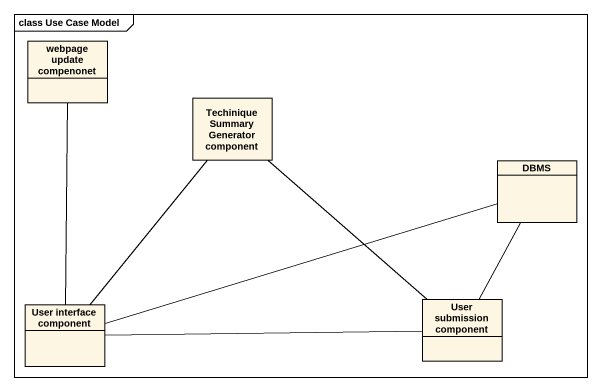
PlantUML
@startuml
mainframe class Use Case Model
hide circle
hide empty members
class "webpage update compenonet" as webpage_update_compenonet
class "Techinique Summary Generator component" as Techinique_Summary
class DBMS
class "User interface component" as User_interface_component
class "User submission component" as User_submission_component
Techinique_Summary -- User_submission_component
DBMS -- User_submission_component
User_interface_component -up- webpage_update_compenonet
User_interface_component -up- Techinique_Summary
User_interface_component -right- DBMS
User_interface_component -right- User_submission_component
@enduml
